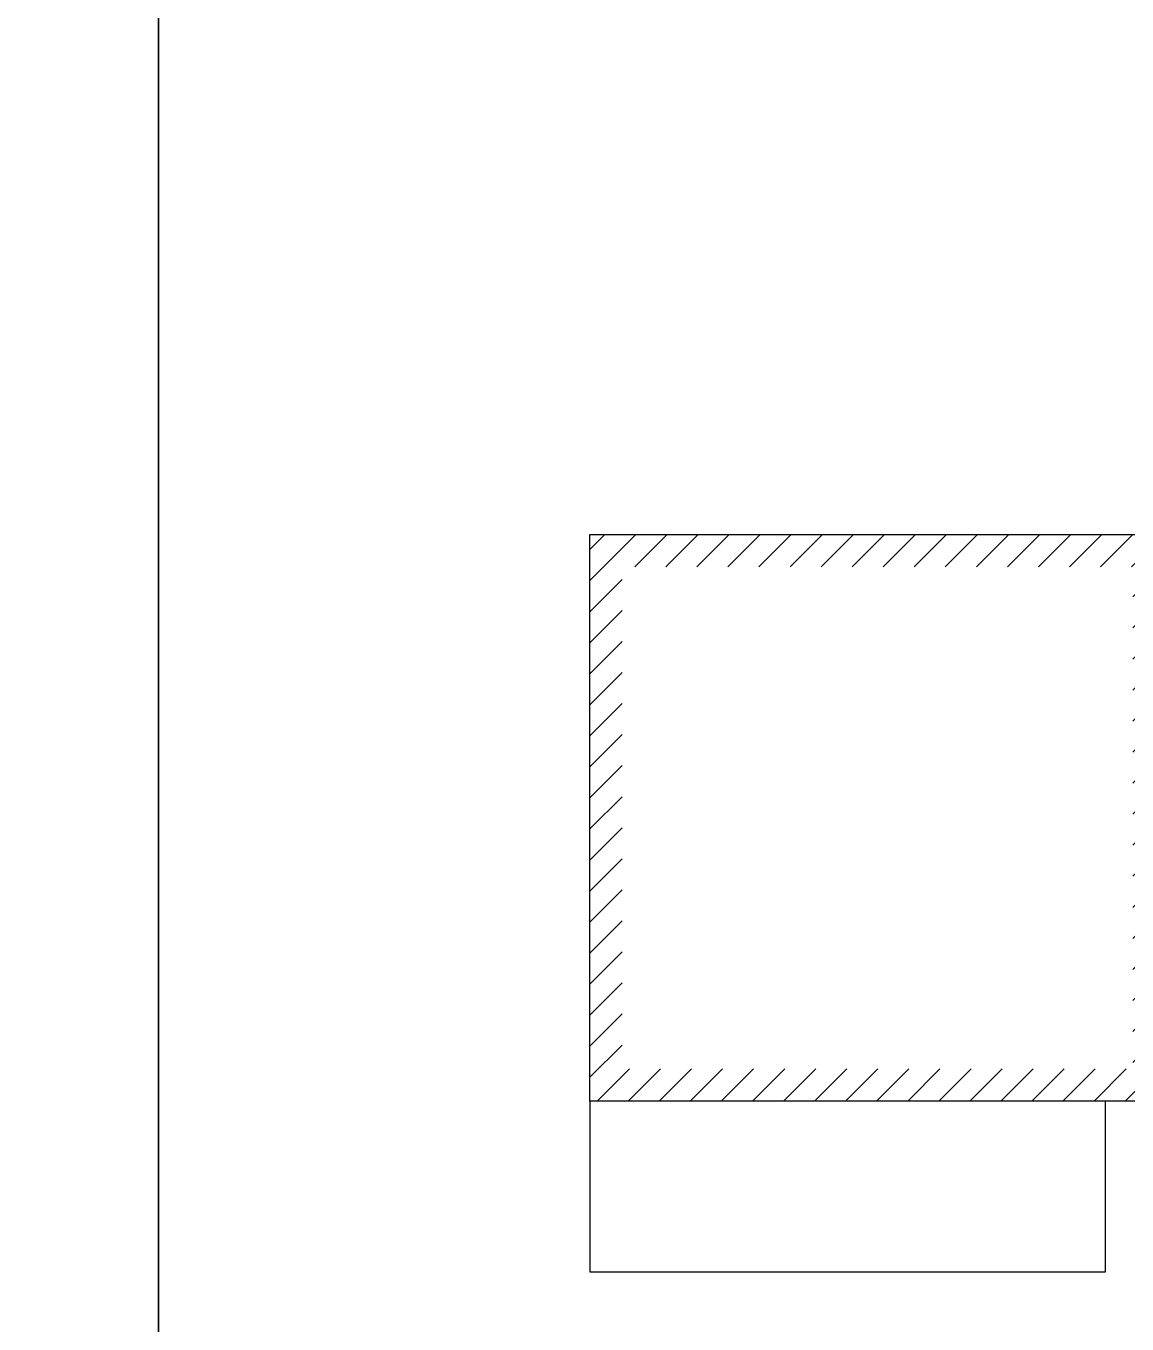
# Model space of a CAD drawing. Extents: x -408 to 1508121, y -29672 to 868845.
# Drawn here: x 1306957 to 1338292, y 353865 to 390825 of the extents above; entities that cross this region are included whole.
import ezdxf

# ---------------------------------------------------------------- set-up
doc = ezdxf.new("R2010")
doc.units = 0
doc.header["$MEASUREMENT"] = 0
doc.layers.get('DEFPOINTS').update_dxf_attribs({"color": 1})
for name, color, linetype in [('A_Bldg Exist', 8, 'Continuous'), ('Hatch-Areas', 9, 'Continuous'), ('Help notes', 240, 'Continuous')]:
    doc.layers.add(name, color=color, linetype=linetype)

msp = doc.modelspace()

# ---------------------------------------------------------------- hatches: boundary and pattern name
at = {"layer": 'Hatch-Areas'}
h = msp.add_hatch(dxfattribs=at)
h.set_pattern_fill('ANSI31', color=256, scale=5000)
h.set_pattern_definition([(45, (605403.5, -45588.06), (-441.94174, 441.94174), [])])
h.paths.add_polyline_path([(1339374, 376341), (1323008, 376341), (1323008, 360208), (1339374, 360208)])
h.paths.add_polyline_path([(1338454, 375421), (1338454, 361127), (1323928, 361127), (1323928, 375421)], flags=16)

# ---------------------------------------------------------------- linework, layer by layer
at = {"layer": 'A_Bldg Exist'}
for points in [[(1323008, 376341), (1339374, 376341), (1339374, 360208), (1323008, 360208)], [(1337675, 360208), (1323007, 360208), (1323007, 355354), (1337675, 355354)]]:
    msp.add_lwpolyline(points, close=True, dxfattribs=at)
at = {"layer": 'DEFPOINTS', "color": 4}
msp.add_lwpolyline([(0, 868845), (1310728, 868845), (1310728, 0), (0, 0)], close=True, dxfattribs=at)
at = {"layer": 'Help notes', "color": 4}
msp.add_lwpolyline([(1310728, 414777), (1508121, 414777), (1508121, 276518), (1310728, 276518)], close=True, dxfattribs=at)

doc.saveas('drawing.dxf')
